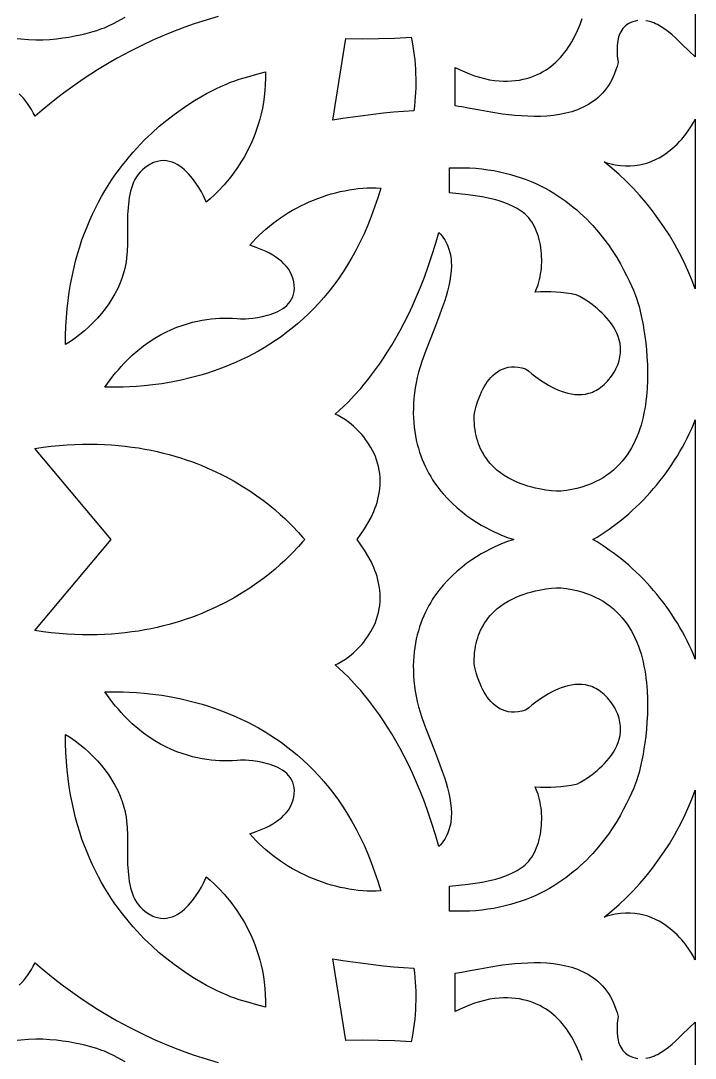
# Model space of a CAD drawing. Extents: x -270 to 270, y -847 to 847.
# Drawn here: x 9.7 to 67.5, y 22.6 to 111.6 of the extents above; entities that cross this region are included whole.
import ezdxf

# ---------------------------------------------------------------- set-up
doc = ezdxf.new("R2010")
doc.units = 0
doc.layers.add('LAYER_1', color=18, linetype='CONTINUOUS')

msp = doc.modelspace()

# ---------------------------------------------------------------- linework, layer by layer
at = {"layer": 'LAYER_1'}
for points in [[(67.5, 127.194), (67.5, 108.468), (66.95, 108.992), (66.386, 109.548), (65.806, 110.103), (65.508, 110.367), (65.206, 110.618), (64.898, 110.851), (64.585, 111.06), (64.265, 111.243), (64.103, 111.322), (63.939, 111.393), (63.774, 111.455), (63.607, 111.507), (63.438, 111.549), (63.268, 111.581)], [(9.35, 110.056), (9.673, 110.018), (10.312, 109.967), (10.939, 109.946), (11.552, 109.952), (12.146, 109.981), (12.719, 110.031), (13.267, 110.098), (13.789, 110.178), (14.28, 110.268), (14.737, 110.365), (15.158, 110.465), (15.54, 110.566), (16.172, 110.753), (16.609, 110.899), (16.828, 110.979), (16.995, 111.047), (17.179, 111.131), (17.596, 111.343), (18.595, 111.884)], [(26.581, 111.945), (25.278, 111.55), (24.535, 111.305), (23.736, 111.024), (22.882, 110.703), (21.978, 110.338), (21.027, 109.925), (20.031, 109.46), (19.518, 109.207), (18.996, 108.939), (18.463, 108.656), (17.922, 108.358), (17.373, 108.044), (16.815, 107.713), (16.249, 107.365), (15.676, 107), (15.096, 106.618), (14.51, 106.216), (13.917, 105.796), (13.319, 105.356), (12.716, 104.897), (12.107, 104.417), (11.494, 103.916), (10.877, 103.394), (10.725, 103.688), (10.567, 103.965), (10.403, 104.228), (10.234, 104.475), (10.06, 104.707), (9.881, 104.925), (9.698, 105.129), (9.51, 105.319)], [(62.568, 111.588), (62.35, 111.55), (62.15, 111.496), (61.968, 111.428), (61.802, 111.346), (61.652, 111.252), (61.517, 111.147), (61.396, 111.032), (61.288, 110.908), (61.193, 110.775), (61.111, 110.636), (61.039, 110.491), (60.979, 110.341), (60.928, 110.187), (60.887, 110.031), (60.828, 109.714), (60.797, 109.4), (60.789, 109.097), (60.797, 108.813), (60.815, 108.557), (60.86, 108.163), (60.875, 108.042), (60.878, 107.984), (60.791, 107.662), (60.693, 107.354), (60.584, 107.061), (60.464, 106.781), (60.334, 106.515), (60.195, 106.262), (60.046, 106.022), (59.888, 105.794), (59.721, 105.579), (59.546, 105.377), (59.362, 105.185), (59.171, 105.006), (58.972, 104.837), (58.766, 104.68), (58.554, 104.533), (58.335, 104.396), (58.11, 104.269), (57.879, 104.153), (57.642, 104.045), (57.401, 103.947), (57.155, 103.858), (56.905, 103.777), (56.65, 103.704), (56.392, 103.64), (55.866, 103.534), (55.329, 103.456), (54.784, 103.404), (54.234, 103.377), (53.681, 103.37), (53.128, 103.383), (52.578, 103.413), (52.034, 103.457), (51.498, 103.514), (50.973, 103.58), (49.966, 103.733), (49.036, 103.897), (48.204, 104.054), (47.493, 104.185), (47.189, 104.236), (46.923, 104.272), (46.923, 107.568), (47.324, 107.375), (47.732, 107.191), (48.146, 107.019), (48.564, 106.864), (48.988, 106.726), (49.416, 106.61), (49.849, 106.519), (50.286, 106.456), (50.67, 106.421), (51.043, 106.404), (51.404, 106.403), (51.754, 106.418), (52.092, 106.448), (52.419, 106.494), (52.735, 106.554), (53.04, 106.628), (53.335, 106.716), (53.619, 106.817), (53.893, 106.93), (54.157, 107.054), (54.411, 107.191), (54.656, 107.338), (54.891, 107.495), (55.117, 107.663), (55.334, 107.839), (55.542, 108.025), (55.741, 108.218), (55.931, 108.42), (56.114, 108.629), (56.288, 108.844), (56.454, 109.066), (56.612, 109.293), (56.763, 109.525), (56.907, 109.762), (57.172, 110.248), (57.41, 110.747), (57.622, 111.253), (57.809, 111.764)], [(9.51, 28.89), (9.698, 29.08), (9.881, 29.284), (10.06, 29.502), (10.234, 29.734), (10.403, 29.981), (10.567, 30.244), (10.725, 30.521), (10.877, 30.815), (11.494, 30.293), (12.107, 29.792), (12.716, 29.312), (13.319, 28.853), (13.917, 28.413), (14.51, 27.993), (15.096, 27.591), (15.676, 27.209), (16.249, 26.844), (16.815, 26.496), (17.373, 26.165), (17.922, 25.851), (18.463, 25.553), (18.996, 25.27), (19.518, 25.002), (20.031, 24.749), (21.027, 24.284), (21.978, 23.871), (22.882, 23.506), (23.736, 23.185), (24.535, 22.904), (25.278, 22.659), (26.581, 22.264)], [(57.809, 22.445), (57.622, 22.956), (57.41, 23.462), (57.172, 23.961), (56.907, 24.447), (56.763, 24.684), (56.612, 24.916), (56.454, 25.143), (56.288, 25.365), (56.114, 25.58), (55.931, 25.789), (55.741, 25.991), (55.542, 26.184), (55.334, 26.37), (55.117, 26.546), (54.891, 26.714), (54.656, 26.871), (54.411, 27.018), (54.157, 27.155), (53.893, 27.279), (53.619, 27.392), (53.335, 27.493), (53.04, 27.581), (52.735, 27.655), (52.419, 27.715), (52.092, 27.761), (51.754, 27.791), (51.404, 27.806), (51.043, 27.805), (50.67, 27.788), (50.286, 27.753), (49.849, 27.69), (49.416, 27.599), (48.988, 27.483), (48.564, 27.345), (48.146, 27.19), (47.732, 27.018), (47.324, 26.834), (46.923, 26.641), (46.923, 29.937), (47.493, 30.023), (48.204, 30.155), (49.036, 30.312), (49.966, 30.476), (50.461, 30.555), (50.973, 30.629), (51.498, 30.695), (52.034, 30.752), (52.578, 30.796), (53.128, 30.826), (53.681, 30.839), (54.234, 30.832), (54.784, 30.805), (55.329, 30.753), (55.866, 30.675), (56.392, 30.569), (56.65, 30.505), (56.905, 30.432), (57.155, 30.351), (57.401, 30.262), (57.642, 30.164), (57.879, 30.056), (58.11, 29.94), (58.335, 29.813), (58.554, 29.676), (58.766, 29.529), (58.972, 29.372), (59.171, 29.203), (59.362, 29.024), (59.546, 28.832), (59.721, 28.63), (59.888, 28.414), (60.046, 28.187), (60.195, 27.947), (60.334, 27.694), (60.464, 27.428), (60.584, 27.148), (60.693, 26.855), (60.791, 26.547), (60.878, 26.225), (60.86, 26.046), (60.815, 25.652), (60.797, 25.396), (60.789, 25.112), (60.797, 24.809), (60.828, 24.495), (60.887, 24.178), (60.928, 24.022), (60.979, 23.868), (61.039, 23.718), (61.111, 23.573), (61.193, 23.434), (61.288, 23.301), (61.396, 23.177), (61.517, 23.062), (61.652, 22.957), (61.802, 22.863), (61.968, 22.781), (62.15, 22.713), (62.35, 22.659), (62.568, 22.621)], [(63.268, 22.628), (63.438, 22.66), (63.607, 22.702), (63.774, 22.754), (63.939, 22.816), (64.103, 22.887), (64.265, 22.966), (64.585, 23.149), (64.898, 23.358), (65.206, 23.591), (65.508, 23.841), (65.806, 24.106), (66.386, 24.661), (66.95, 25.217), (67.5, 25.741), (67.5, 7.015)], [(18.595, 22.325), (17.596, 22.866), (17.179, 23.078), (16.995, 23.162), (16.828, 23.23), (16.609, 23.309), (16.172, 23.456), (15.54, 23.643), (15.158, 23.744), (14.737, 23.844), (14.28, 23.941), (13.789, 24.031), (13.267, 24.111), (12.719, 24.178), (12.146, 24.227), (11.552, 24.257), (10.939, 24.263), (10.312, 24.242), (9.673, 24.191), (9.35, 24.153)]]:
    msp.add_lwpolyline(points, dxfattribs=at)
for points in [[(43.214, 109.775), (43.283, 109.386), (43.343, 108.996), (43.395, 108.604), (43.438, 108.21), (43.474, 107.815), (43.5, 107.419), (43.519, 107.023), (43.529, 106.626), (43.53, 106.229), (43.524, 105.833), (43.508, 105.437), (43.485, 105.041), (43.453, 104.647), (43.412, 104.255), (43.363, 103.864), (42.491, 103.801), (41.62, 103.726), (40.75, 103.64), (39.881, 103.542), (39.013, 103.434), (38.146, 103.314), (37.281, 103.183), (36.418, 103.04), (37.547, 110.043), (38.945, 110.028), (40.343, 110.043), (41.741, 110.087), (43.137, 110.161)], [(30.641, 106.651), (30.625, 106.11), (30.59, 105.581), (30.535, 105.066), (30.464, 104.563), (30.375, 104.073), (30.271, 103.596), (30.153, 103.132), (30.021, 102.681), (29.876, 102.243), (29.72, 101.818), (29.554, 101.407), (29.378, 101.008), (29.193, 100.623), (29.001, 100.252), (28.802, 99.894), (28.598, 99.549), (28.389, 99.218), (28.177, 98.9), (27.962, 98.596), (27.746, 98.305), (27.529, 98.028), (27.098, 97.516), (26.678, 97.059), (26.275, 96.658), (25.898, 96.313), (25.556, 96.024), (25.523, 96.117), (25.442, 96.305), (25.315, 96.572), (25.143, 96.898), (24.929, 97.267), (24.675, 97.661), (24.532, 97.861), (24.381, 98.06), (24.22, 98.257), (24.05, 98.448), (23.871, 98.632), (23.684, 98.806), (23.488, 98.968), (23.285, 99.117), (23.073, 99.248), (22.854, 99.361), (22.627, 99.453), (22.393, 99.522), (22.153, 99.565), (21.905, 99.581), (21.651, 99.566), (21.391, 99.52), (21.258, 99.484), (21.125, 99.439), (20.989, 99.385), (20.852, 99.321), (20.714, 99.248), (20.575, 99.165), (20.292, 98.967), (20.083, 98.791), (19.895, 98.603), (19.726, 98.401), (19.575, 98.188), (19.443, 97.963), (19.326, 97.727), (19.225, 97.482), (19.138, 97.227), (19.064, 96.963), (19.002, 96.692), (18.951, 96.413), (18.91, 96.128), (18.853, 95.54), (18.822, 94.933), (18.807, 93.686), (18.805, 93.057), (18.795, 92.43), (18.769, 91.812), (18.718, 91.208), (18.68, 90.913), (18.633, 90.623), (18.575, 90.339), (18.505, 90.063), (18.355, 89.577), (18.175, 89.101), (17.967, 88.633), (17.734, 88.176), (17.476, 87.731), (17.195, 87.297), (16.893, 86.876), (16.571, 86.47), (16.232, 86.077), (15.876, 85.701), (15.505, 85.34), (15.121, 84.997), (14.726, 84.672), (14.321, 84.366), (13.907, 84.079), (13.487, 83.814), (13.495, 84.603), (13.521, 85.376), (13.566, 86.131), (13.629, 86.87), (13.71, 87.591), (13.807, 88.296), (13.92, 88.985), (14.049, 89.657), (14.192, 90.313), (14.35, 90.953), (14.522, 91.578), (14.707, 92.187), (14.905, 92.78), (15.114, 93.358), (15.335, 93.92), (15.566, 94.468), (15.808, 95.001), (16.059, 95.519), (16.319, 96.023), (16.588, 96.513), (16.864, 96.988), (17.148, 97.449), (17.438, 97.896), (17.734, 98.33), (18.035, 98.75), (18.342, 99.157), (18.652, 99.55), (18.966, 99.931), (19.284, 100.298), (19.603, 100.653), (19.924, 100.995), (20.247, 101.325), (20.57, 101.643), (20.893, 101.948), (21.538, 102.524), (22.175, 103.053), (22.8, 103.536), (23.409, 103.977), (23.996, 104.374), (24.557, 104.73), (25.088, 105.047), (25.583, 105.325), (26.037, 105.565), (26.446, 105.769), (26.805, 105.939), (27.355, 106.179), (27.647, 106.296), (28.014, 106.431), (28.385, 106.554), (29.133, 106.778), (29.886, 106.988), (30.637, 107.205)], [(67.5, 88.586), (67.199, 89.378), (66.869, 90.161), (66.512, 90.934), (66.126, 91.696), (65.714, 92.445), (65.277, 93.18), (64.814, 93.899), (64.328, 94.602), (63.819, 95.287), (63.287, 95.953), (62.735, 96.598), (62.162, 97.222), (61.57, 97.822), (60.96, 98.398), (60.332, 98.949), (59.688, 99.473), (59.929, 99.399), (60.167, 99.336), (60.629, 99.236), (61.076, 99.172), (61.508, 99.141), (61.924, 99.141), (62.325, 99.169), (62.71, 99.225), (63.08, 99.305), (63.434, 99.408), (63.774, 99.532), (64.098, 99.674), (64.407, 99.832), (64.701, 100.004), (64.98, 100.188), (65.244, 100.382), (65.494, 100.584), (65.728, 100.792), (65.948, 101.003), (66.152, 101.216), (66.343, 101.428), (66.679, 101.841), (66.957, 102.227), (67.178, 102.567), (67.341, 102.846), (67.5, 103.151)], [(47.57, 98.978), (48.127, 98.96), (48.671, 98.924), (49.201, 98.873), (49.72, 98.807), (50.225, 98.726), (50.719, 98.631), (51.2, 98.522), (51.669, 98.4), (52.126, 98.265), (52.571, 98.118), (53.005, 97.959), (53.427, 97.79), (53.837, 97.61), (54.237, 97.42), (54.625, 97.221), (55.002, 97.013), (55.368, 96.796), (55.723, 96.572), (56.068, 96.34), (56.402, 96.102), (56.726, 95.857), (57.039, 95.607), (57.343, 95.352), (57.636, 95.092), (57.92, 94.828), (58.193, 94.56), (58.458, 94.289), (58.712, 94.016), (59.194, 93.465), (59.639, 92.91), (60.05, 92.356), (60.426, 91.807), (60.769, 91.268), (61.079, 90.742), (61.359, 90.234), (61.609, 89.748), (61.83, 89.289), (62.024, 88.86), (62.19, 88.466), (62.447, 87.801), (62.609, 87.328), (62.686, 87.08), (62.752, 86.823), (62.873, 86.285), (63.024, 85.505), (63.102, 85.036), (63.177, 84.522), (63.248, 83.967), (63.309, 83.377), (63.359, 82.755), (63.393, 82.107), (63.409, 81.438), (63.404, 80.753), (63.374, 80.057), (63.316, 79.354), (63.275, 79.002), (63.227, 78.65), (63.17, 78.299), (63.103, 77.949), (63.028, 77.602), (62.942, 77.257), (62.847, 76.915), (62.74, 76.578), (62.623, 76.245), (62.495, 75.917), (62.354, 75.595), (62.202, 75.279), (62.037, 74.97), (61.858, 74.669), (61.667, 74.376), (61.462, 74.092), (61.242, 73.818), (61.008, 73.553), (60.759, 73.299), (60.495, 73.057), (60.214, 72.826), (59.918, 72.608), (59.605, 72.403), (59.275, 72.212), (58.927, 72.036), (58.562, 71.874), (58.179, 71.728), (57.777, 71.598), (57.356, 71.485), (56.915, 71.389), (56.455, 71.311), (55.975, 71.253), (55.839, 71.249), (55.563, 71.257), (55.169, 71.285), (54.676, 71.342), (54.4, 71.385), (54.106, 71.438), (53.798, 71.504), (53.478, 71.582), (53.149, 71.675), (52.814, 71.782), (52.474, 71.907), (52.132, 72.049), (51.792, 72.209), (51.455, 72.39), (51.124, 72.591), (50.802, 72.815), (50.491, 73.062), (50.193, 73.333), (49.912, 73.63), (49.778, 73.789), (49.65, 73.954), (49.527, 74.126), (49.409, 74.305), (49.297, 74.492), (49.192, 74.686), (49.093, 74.887), (49.002, 75.096), (48.917, 75.313), (48.84, 75.538), (48.771, 75.771), (48.71, 76.012), (48.658, 76.262), (48.615, 76.52), (48.58, 76.787), (48.556, 77.062), (48.541, 77.347), (48.536, 77.641), (48.546, 77.733), (48.579, 77.923), (48.636, 78.193), (48.722, 78.528), (48.838, 78.912), (48.988, 79.329), (49.076, 79.544), (49.174, 79.762), (49.282, 79.98), (49.399, 80.195), (49.528, 80.407), (49.667, 80.613), (49.817, 80.811), (49.979, 80.999), (50.152, 81.175), (50.338, 81.337), (50.537, 81.482), (50.748, 81.61), (50.973, 81.718), (51.211, 81.804), (51.464, 81.865), (51.73, 81.901), (52.012, 81.908), (52.308, 81.885), (52.62, 81.83), (52.948, 81.741), (53.04, 81.679), (53.222, 81.532), (53.486, 81.319), (53.822, 81.061), (54.222, 80.774), (54.677, 80.479), (54.923, 80.333), (55.179, 80.193), (55.445, 80.06), (55.719, 79.936), (56, 79.825), (56.288, 79.728), (56.581, 79.647), (56.877, 79.585), (57.177, 79.545), (57.479, 79.528), (57.781, 79.538), (58.084, 79.576), (58.385, 79.644), (58.534, 79.691), (58.683, 79.746), (58.831, 79.81), (58.978, 79.883), (59.124, 79.966), (59.268, 80.058), (59.411, 80.161), (59.553, 80.274), (59.693, 80.397), (59.831, 80.532), (59.967, 80.677), (60.101, 80.834), (60.233, 81.003), (60.362, 81.185), (60.482, 81.367), (60.59, 81.549), (60.686, 81.729), (60.772, 81.907), (60.847, 82.084), (60.911, 82.259), (60.965, 82.432), (61.01, 82.604), (61.044, 82.773), (61.07, 82.941), (61.087, 83.107), (61.095, 83.271), (61.086, 83.594), (61.047, 83.908), (60.979, 84.213), (60.886, 84.509), (60.769, 84.796), (60.632, 85.074), (60.476, 85.342), (60.304, 85.599), (60.118, 85.845), (59.922, 86.081), (59.717, 86.305), (59.506, 86.518), (59.291, 86.719), (59.075, 86.907), (58.65, 87.245), (58.249, 87.53), (57.894, 87.758), (57.603, 87.928), (57.396, 88.035), (57.292, 88.079), (56.86, 88.166), (56.424, 88.233), (55.985, 88.283), (55.544, 88.316), (55.103, 88.335), (54.66, 88.34), (54.218, 88.335), (53.777, 88.32), (53.866, 88.522), (53.948, 88.732), (54.021, 88.949), (54.087, 89.173), (54.146, 89.402), (54.196, 89.637), (54.239, 89.876), (54.274, 90.118), (54.3, 90.364), (54.319, 90.612), (54.33, 90.861), (54.332, 91.112), (54.327, 91.362), (54.313, 91.612), (54.29, 91.862), (54.26, 92.109), (54.22, 92.354), (54.173, 92.595), (54.116, 92.833), (54.051, 93.066), (53.978, 93.295), (53.895, 93.517), (53.804, 93.732), (53.704, 93.941), (53.595, 94.141), (53.476, 94.332), (53.349, 94.515), (53.213, 94.687), (53.067, 94.849), (52.912, 94.999), (52.748, 95.137), (52.575, 95.262), (52.235, 95.473), (51.886, 95.661), (51.526, 95.828), (51.158, 95.975), (50.782, 96.105), (50.399, 96.219), (50.01, 96.318), (49.617, 96.404), (49.22, 96.479), (48.82, 96.545), (48.016, 96.652), (47.213, 96.74), (46.418, 96.821), (46.418, 98.965), (47.001, 98.98)], [(40.142, 97.251), (40.523, 97.237), (40.271, 96.398), (40.001, 95.587), (39.714, 94.803), (39.412, 94.046), (39.094, 93.316), (38.762, 92.611), (38.415, 91.932), (38.055, 91.278), (37.682, 90.649), (37.297, 90.043), (36.901, 89.462), (36.494, 88.903), (36.077, 88.368), (35.651, 87.854), (35.215, 87.362), (34.772, 86.892), (34.321, 86.442), (33.863, 86.013), (33.4, 85.603), (32.93, 85.213), (32.456, 84.842), (31.978, 84.49), (31.496, 84.155), (31.012, 83.838), (30.525, 83.538), (30.037, 83.255), (29.547, 82.988), (29.058, 82.736), (28.569, 82.5), (28.081, 82.278), (27.595, 82.071), (27.112, 81.877), (26.632, 81.697), (26.155, 81.53), (25.683, 81.375), (25.215, 81.232), (24.754, 81.1), (24.299, 80.979), (23.411, 80.769), (22.556, 80.597), (21.74, 80.46), (20.968, 80.353), (20.246, 80.273), (19.578, 80.217), (18.97, 80.18), (18.428, 80.159), (17.956, 80.15), (17.244, 80.153), (16.877, 80.159), (17.102, 80.483), (17.329, 80.795), (17.558, 81.096), (17.789, 81.385), (18.023, 81.663), (18.258, 81.93), (18.495, 82.187), (18.733, 82.432), (19.212, 82.893), (19.695, 83.314), (20.18, 83.697), (20.666, 84.044), (21.15, 84.357), (21.632, 84.636), (22.11, 84.885), (22.583, 85.104), (23.049, 85.296), (23.506, 85.462), (23.954, 85.605), (24.391, 85.724), (24.815, 85.823), (25.224, 85.904), (25.619, 85.967), (25.996, 86.015), (26.354, 86.049), (26.693, 86.071), (27.304, 86.086), (27.819, 86.074), (28.224, 86.05), (28.508, 86.026), (28.659, 86.016), (28.939, 86.027), (29.214, 86.045), (29.555, 86.079), (29.949, 86.134), (30.377, 86.214), (30.823, 86.324), (31.049, 86.392), (31.272, 86.47), (31.493, 86.558), (31.707, 86.656), (31.915, 86.766), (32.112, 86.888), (32.298, 87.022), (32.47, 87.17), (32.626, 87.331), (32.764, 87.507), (32.883, 87.698), (32.98, 87.905), (33.052, 88.128), (33.099, 88.367), (33.118, 88.625), (33.106, 88.9), (33.063, 89.195), (32.985, 89.508), (32.939, 89.649), (32.886, 89.786), (32.758, 90.047), (32.603, 90.295), (32.425, 90.527), (32.225, 90.746), (32.006, 90.951), (31.771, 91.142), (31.521, 91.321), (31.259, 91.487), (30.987, 91.64), (30.709, 91.782), (30.426, 91.913), (30.14, 92.032), (29.855, 92.14), (29.294, 92.326), (29.552, 92.619), (29.82, 92.905), (30.097, 93.184), (30.384, 93.455), (30.68, 93.718), (30.984, 93.973), (31.296, 94.22), (31.615, 94.458), (31.942, 94.689), (32.276, 94.91), (32.616, 95.123), (32.962, 95.327), (33.314, 95.521), (33.671, 95.706), (34.033, 95.882), (34.399, 96.048), (34.769, 96.204), (35.143, 96.35), (35.519, 96.486), (35.899, 96.611), (36.281, 96.726), (36.665, 96.83), (37.05, 96.923), (37.437, 97.005), (37.824, 97.075), (38.212, 97.134), (38.6, 97.182), (38.987, 97.217), (39.373, 97.241), (39.758, 97.252)], [(45.652, 93.27), (45.782, 93.11), (45.902, 92.947), (46.011, 92.78), (46.109, 92.61), (46.198, 92.437), (46.276, 92.26), (46.345, 92.08), (46.404, 91.897), (46.454, 91.712), (46.496, 91.523), (46.529, 91.331), (46.554, 91.137), (46.571, 90.94), (46.582, 90.539), (46.565, 90.128), (46.521, 89.708), (46.454, 89.281), (46.364, 88.846), (46.256, 88.404), (46.129, 87.956), (45.988, 87.503), (45.833, 87.045), (45.494, 86.119), (45.13, 85.183), (44.759, 84.243), (44.397, 83.303), (44.064, 82.371), (43.913, 81.909), (43.776, 81.451), (43.655, 80.997), (43.552, 80.549), (43.469, 80.107), (43.409, 79.671), (43.365, 79.222), (43.337, 78.783), (43.322, 78.354), (43.321, 77.935), (43.333, 77.526), (43.358, 77.127), (43.396, 76.737), (43.445, 76.356), (43.506, 75.985), (43.578, 75.623), (43.66, 75.271), (43.753, 74.927), (43.856, 74.592), (43.968, 74.267), (44.089, 73.95), (44.218, 73.641), (44.356, 73.342), (44.501, 73.05), (44.653, 72.767), (44.812, 72.493), (44.978, 72.226), (45.149, 71.968), (45.326, 71.718), (45.507, 71.475), (45.694, 71.241), (45.884, 71.014), (46.276, 70.582), (46.68, 70.18), (47.091, 69.807), (47.507, 69.462), (47.924, 69.145), (48.339, 68.853), (48.748, 68.587), (49.147, 68.346), (49.534, 68.129), (49.905, 67.935), (50.256, 67.764), (50.584, 67.614), (50.885, 67.485), (51.395, 67.286), (51.756, 67.162), (51.942, 67.104), (51.756, 67.047), (51.395, 66.923), (50.885, 66.724), (50.256, 66.445), (49.905, 66.274), (49.534, 66.08), (49.147, 65.863), (48.748, 65.622), (48.339, 65.356), (47.924, 65.064), (47.507, 64.747), (47.091, 64.402), (46.68, 64.029), (46.276, 63.627), (45.884, 63.195), (45.507, 62.734), (45.326, 62.491), (45.149, 62.241), (44.978, 61.983), (44.812, 61.716), (44.653, 61.442), (44.501, 61.159), (44.356, 60.867), (44.218, 60.568), (44.089, 60.259), (43.968, 59.942), (43.856, 59.617), (43.753, 59.282), (43.66, 58.938), (43.578, 58.586), (43.506, 58.224), (43.445, 57.853), (43.396, 57.472), (43.358, 57.082), (43.333, 56.683), (43.321, 56.274), (43.322, 55.855), (43.337, 55.426), (43.365, 54.987), (43.409, 54.538), (43.469, 54.102), (43.552, 53.66), (43.655, 53.212), (43.776, 52.758), (43.913, 52.3), (44.064, 51.838), (44.226, 51.373), (44.397, 50.906), (44.759, 49.966), (45.13, 49.026), (45.494, 48.09), (45.833, 47.164), (45.988, 46.706), (46.129, 46.253), (46.256, 45.805), (46.364, 45.363), (46.454, 44.928), (46.521, 44.501), (46.565, 44.081), (46.582, 43.67), (46.571, 43.269), (46.529, 42.878), (46.496, 42.686), (46.454, 42.497), (46.404, 42.312), (46.345, 42.129), (46.276, 41.949), (46.198, 41.772), (46.109, 41.599), (46.011, 41.429), (45.902, 41.262), (45.782, 41.099), (45.652, 40.939), (45.51, 40.784), (45.218, 41.797), (44.913, 42.771), (44.597, 43.706), (44.271, 44.602), (43.936, 45.459), (43.594, 46.279), (43.246, 47.062), (42.894, 47.809), (42.538, 48.52), (42.181, 49.196), (41.823, 49.837), (41.466, 50.444), (41.111, 51.018), (40.76, 51.559), (40.414, 52.067), (40.075, 52.544), (39.743, 52.99), (39.42, 53.405), (39.107, 53.791), (38.807, 54.147), (38.519, 54.475), (38.246, 54.774), (37.749, 55.291), (37.326, 55.702), (36.988, 56.012), (36.612, 56.35), (36.874, 56.471), (37.17, 56.637), (37.494, 56.847), (37.837, 57.102), (38.19, 57.398), (38.546, 57.736), (38.722, 57.919), (38.895, 58.113), (39.065, 58.317), (39.23, 58.529), (39.39, 58.752), (39.543, 58.983), (39.688, 59.224), (39.824, 59.474), (39.951, 59.732), (40.067, 59.999), (40.171, 60.275), (40.262, 60.559), (40.339, 60.851), (40.401, 61.152), (40.447, 61.46), (40.476, 61.776), (40.487, 62.1), (40.479, 62.431), (40.451, 62.77), (40.401, 63.116), (40.348, 63.388), (40.284, 63.659), (40.209, 63.926), (40.123, 64.192), (40.029, 64.454), (39.925, 64.713), (39.812, 64.97), (39.692, 65.222), (39.429, 65.717), (39.14, 66.197), (38.831, 66.66), (38.505, 67.104), (38.831, 67.549), (39.14, 68.012), (39.429, 68.492), (39.692, 68.987), (39.812, 69.239), (39.925, 69.496), (40.029, 69.755), (40.123, 70.017), (40.209, 70.282), (40.284, 70.55), (40.348, 70.821), (40.401, 71.093), (40.451, 71.439), (40.479, 71.778), (40.487, 72.109), (40.476, 72.433), (40.447, 72.749), (40.401, 73.057), (40.339, 73.357), (40.262, 73.65), (40.171, 73.934), (40.067, 74.21), (39.951, 74.477), (39.824, 74.735), (39.688, 74.985), (39.543, 75.226), (39.39, 75.457), (39.23, 75.679), (39.065, 75.892), (38.895, 76.096), (38.722, 76.29), (38.546, 76.473), (38.19, 76.811), (37.837, 77.107), (37.494, 77.362), (37.17, 77.572), (36.874, 77.738), (36.612, 77.858), (36.988, 78.197), (37.326, 78.507), (37.749, 78.918), (38.246, 79.435), (38.807, 80.062), (39.107, 80.418), (39.42, 80.804), (39.743, 81.219), (40.075, 81.665), (40.414, 82.142), (40.76, 82.65), (41.111, 83.191), (41.466, 83.765), (41.823, 84.372), (42.181, 85.013), (42.538, 85.689), (42.894, 86.4), (43.246, 87.146), (43.594, 87.93), (43.936, 88.75), (44.271, 89.607), (44.597, 90.503), (44.913, 91.438), (45.218, 92.412), (45.51, 93.425)], [(67.5, 56.857), (67.337, 57.253), (67.167, 57.646), (66.987, 58.036), (66.799, 58.423), (66.602, 58.807), (66.397, 59.187), (66.184, 59.563), (65.963, 59.935), (65.733, 60.303), (65.496, 60.667), (65.252, 61.026), (65, 61.379), (64.742, 61.728), (64.476, 62.072), (64.203, 62.41), (63.924, 62.742), (63.639, 63.068), (63.347, 63.389), (63.05, 63.702), (62.746, 64.01), (62.437, 64.31), (62.122, 64.603), (61.802, 64.89), (61.477, 65.168), (61.147, 65.439), (60.813, 65.703), (60.473, 65.958), (60.13, 66.204), (59.782, 66.443), (59.43, 66.672), (59.074, 66.893), (58.715, 67.104), (59.074, 67.316), (59.43, 67.537), (59.782, 67.766), (60.13, 68.004), (60.473, 68.251), (60.813, 68.506), (61.147, 68.77), (61.477, 69.041), (61.802, 69.319), (62.122, 69.606), (62.437, 69.899), (62.746, 70.199), (63.05, 70.507), (63.347, 70.82), (63.639, 71.14), (63.924, 71.467), (64.203, 71.799), (64.476, 72.137), (64.742, 72.481), (65, 72.829), (65.252, 73.183), (65.496, 73.542), (65.733, 73.906), (65.963, 74.274), (66.184, 74.646), (66.397, 75.022), (66.602, 75.402), (66.799, 75.786), (66.987, 76.173), (67.167, 76.563), (67.337, 76.956), (67.5, 77.352)], [(16.219, 75.268), (16.836, 75.246), (17.442, 75.211), (18.036, 75.163), (18.619, 75.104), (19.191, 75.032), (19.751, 74.949), (20.3, 74.856), (20.838, 74.753), (21.365, 74.639), (21.881, 74.517), (22.386, 74.386), (22.879, 74.246), (23.361, 74.099), (23.833, 73.944), (24.293, 73.783), (24.742, 73.615), (25.181, 73.441), (25.608, 73.261), (26.025, 73.077), (26.43, 72.888), (26.825, 72.695), (27.209, 72.499), (27.945, 72.097), (28.637, 71.687), (29.287, 71.272), (29.894, 70.857), (30.459, 70.444), (30.982, 70.038), (31.463, 69.642), (31.903, 69.261), (32.3, 68.898), (32.657, 68.557), (32.973, 68.242), (33.482, 67.704), (33.83, 67.315), (34.018, 67.104), (33.83, 66.894), (33.482, 66.505), (32.973, 65.967), (32.657, 65.652), (32.3, 65.311), (31.903, 64.948), (31.463, 64.566), (30.982, 64.171), (30.459, 63.765), (29.894, 63.352), (29.287, 62.937), (28.637, 62.522), (27.945, 62.112), (27.209, 61.71), (26.43, 61.321), (26.025, 61.132), (25.608, 60.948), (25.181, 60.768), (24.742, 60.594), (24.293, 60.426), (23.833, 60.265), (23.361, 60.11), (22.879, 59.963), (22.386, 59.823), (21.881, 59.692), (21.365, 59.569), (20.838, 59.456), (20.3, 59.353), (19.751, 59.259), (19.191, 59.177), (18.619, 59.105), (18.036, 59.046), (17.442, 58.998), (16.836, 58.963), (16.219, 58.941), (15.59, 58.932), (14.95, 58.938), (14.299, 58.958), (13.636, 58.993), (12.962, 59.043), (12.276, 59.109), (11.578, 59.192), (10.869, 59.291), (17.419, 67.104), (10.869, 74.918), (11.578, 75.017), (12.276, 75.1), (12.962, 75.166), (13.636, 75.216), (14.299, 75.251), (14.95, 75.271), (15.59, 75.277)], [(55.975, 62.956), (56.455, 62.897), (56.915, 62.82), (57.356, 62.724), (57.777, 62.611), (58.179, 62.481), (58.562, 62.335), (58.927, 62.173), (59.275, 61.997), (59.605, 61.806), (59.918, 61.601), (60.214, 61.383), (60.495, 61.152), (60.759, 60.91), (61.008, 60.656), (61.242, 60.391), (61.462, 60.117), (61.667, 59.833), (61.858, 59.54), (62.037, 59.239), (62.202, 58.93), (62.354, 58.614), (62.495, 58.292), (62.623, 57.964), (62.74, 57.631), (62.847, 57.294), (62.942, 56.952), (63.028, 56.607), (63.103, 56.26), (63.17, 55.91), (63.227, 55.559), (63.275, 55.207), (63.316, 54.855), (63.374, 54.152), (63.404, 53.456), (63.409, 52.771), (63.393, 52.102), (63.359, 51.454), (63.309, 50.832), (63.248, 50.242), (63.177, 49.687), (63.102, 49.173), (63.024, 48.704), (62.873, 47.924), (62.752, 47.386), (62.686, 47.129), (62.609, 46.881), (62.447, 46.408), (62.19, 45.743), (62.024, 45.349), (61.83, 44.92), (61.609, 44.461), (61.359, 43.975), (61.079, 43.467), (60.769, 42.941), (60.426, 42.402), (60.05, 41.853), (59.639, 41.299), (59.194, 40.744), (58.712, 40.193), (58.458, 39.919), (58.193, 39.649), (57.92, 39.381), (57.636, 39.117), (57.343, 38.857), (57.039, 38.602), (56.726, 38.352), (56.402, 38.107), (56.068, 37.869), (55.723, 37.637), (55.368, 37.413), (55.002, 37.196), (54.625, 36.988), (54.237, 36.789), (53.837, 36.599), (53.427, 36.419), (53.005, 36.25), (52.571, 36.091), (52.126, 35.944), (51.669, 35.809), (51.2, 35.687), (50.719, 35.578), (50.225, 35.483), (49.72, 35.402), (49.201, 35.336), (48.671, 35.285), (48.127, 35.249), (47.57, 35.231), (47.001, 35.229), (46.418, 35.244), (46.418, 37.388), (47.213, 37.469), (48.016, 37.557), (48.82, 37.664), (49.22, 37.73), (49.617, 37.805), (50.01, 37.891), (50.399, 37.99), (50.782, 38.104), (51.158, 38.234), (51.526, 38.381), (51.886, 38.548), (52.235, 38.736), (52.575, 38.947), (52.748, 39.072), (52.912, 39.21), (53.067, 39.36), (53.213, 39.522), (53.349, 39.694), (53.476, 39.877), (53.595, 40.068), (53.704, 40.268), (53.804, 40.477), (53.895, 40.692), (53.978, 40.914), (54.051, 41.142), (54.116, 41.376), (54.173, 41.614), (54.22, 41.855), (54.26, 42.1), (54.29, 42.347), (54.313, 42.597), (54.327, 42.847), (54.332, 43.097), (54.33, 43.348), (54.319, 43.597), (54.3, 43.845), (54.274, 44.091), (54.239, 44.333), (54.196, 44.572), (54.146, 44.806), (54.087, 45.036), (54.021, 45.26), (53.948, 45.477), (53.866, 45.687), (53.777, 45.889), (54.218, 45.874), (54.66, 45.869), (55.103, 45.874), (55.544, 45.893), (55.985, 45.926), (56.424, 45.976), (56.86, 46.043), (57.292, 46.13), (57.396, 46.173), (57.603, 46.281), (57.894, 46.451), (58.249, 46.679), (58.65, 46.964), (59.075, 47.302), (59.291, 47.49), (59.506, 47.691), (59.717, 47.903), (59.922, 48.128), (60.118, 48.363), (60.304, 48.61), (60.476, 48.867), (60.632, 49.135), (60.769, 49.413), (60.886, 49.7), (60.979, 49.996), (61.047, 50.301), (61.086, 50.615), (61.095, 50.938), (61.087, 51.102), (61.07, 51.268), (61.044, 51.435), (61.01, 51.605), (60.965, 51.777), (60.911, 51.95), (60.847, 52.125), (60.772, 52.302), (60.686, 52.48), (60.59, 52.66), (60.482, 52.841), (60.362, 53.024), (60.233, 53.206), (60.101, 53.375), (59.967, 53.532), (59.831, 53.677), (59.693, 53.812), (59.553, 53.935), (59.411, 54.048), (59.268, 54.151), (59.124, 54.243), (58.978, 54.326), (58.831, 54.399), (58.683, 54.463), (58.534, 54.518), (58.385, 54.565), (58.084, 54.633), (57.781, 54.671), (57.479, 54.681), (57.177, 54.664), (56.877, 54.624), (56.581, 54.562), (56.288, 54.481), (56, 54.384), (55.719, 54.272), (55.445, 54.149), (55.179, 54.016), (54.923, 53.876), (54.677, 53.73), (54.222, 53.435), (53.822, 53.148), (53.486, 52.889), (53.222, 52.677), (53.04, 52.53), (52.948, 52.468), (52.62, 52.379), (52.308, 52.324), (52.012, 52.301), (51.73, 52.308), (51.464, 52.344), (51.211, 52.405), (50.973, 52.491), (50.748, 52.599), (50.537, 52.727), (50.338, 52.872), (50.152, 53.034), (49.979, 53.21), (49.817, 53.398), (49.667, 53.596), (49.528, 53.802), (49.399, 54.014), (49.282, 54.229), (49.174, 54.447), (49.076, 54.665), (48.988, 54.88), (48.838, 55.297), (48.722, 55.681), (48.636, 56.016), (48.579, 56.286), (48.546, 56.476), (48.536, 56.568), (48.541, 56.862), (48.556, 57.146), (48.58, 57.422), (48.615, 57.689), (48.658, 57.947), (48.71, 58.197), (48.771, 58.438), (48.84, 58.671), (48.917, 58.896), (49.002, 59.113), (49.093, 59.322), (49.192, 59.523), (49.297, 59.717), (49.409, 59.904), (49.527, 60.083), (49.65, 60.255), (49.778, 60.42), (49.912, 60.579), (50.193, 60.876), (50.491, 61.147), (50.802, 61.394), (51.124, 61.618), (51.455, 61.819), (51.792, 62), (52.132, 62.16), (52.474, 62.302), (52.814, 62.426), (53.149, 62.534), (53.478, 62.627), (53.798, 62.705), (54.106, 62.771), (54.4, 62.824), (54.676, 62.867), (55.169, 62.924), (55.563, 62.952), (55.839, 62.96)], [(18.428, 54.05), (18.97, 54.029), (19.578, 53.992), (20.246, 53.936), (20.968, 53.856), (21.74, 53.749), (22.556, 53.612), (23.411, 53.44), (24.299, 53.23), (24.754, 53.109), (25.215, 52.977), (25.683, 52.834), (26.155, 52.679), (26.632, 52.512), (27.112, 52.332), (27.595, 52.138), (28.081, 51.931), (28.569, 51.709), (29.058, 51.473), (29.547, 51.221), (30.037, 50.954), (30.525, 50.671), (31.012, 50.371), (31.496, 50.054), (31.978, 49.719), (32.456, 49.367), (32.93, 48.996), (33.4, 48.606), (33.863, 48.196), (34.321, 47.767), (34.772, 47.317), (35.215, 46.847), (35.651, 46.355), (36.077, 45.841), (36.494, 45.306), (36.901, 44.747), (37.297, 44.166), (37.682, 43.56), (38.055, 42.931), (38.415, 42.277), (38.762, 41.598), (39.094, 40.893), (39.412, 40.163), (39.714, 39.406), (40.001, 38.622), (40.271, 37.811), (40.523, 36.972), (40.142, 36.958), (39.758, 36.957), (39.373, 36.968), (38.987, 36.992), (38.6, 37.027), (38.212, 37.075), (37.824, 37.134), (37.437, 37.204), (37.05, 37.286), (36.665, 37.379), (36.281, 37.483), (35.899, 37.598), (35.519, 37.723), (35.143, 37.859), (34.769, 38.005), (34.399, 38.161), (34.033, 38.327), (33.671, 38.503), (33.314, 38.688), (32.962, 38.882), (32.616, 39.086), (32.276, 39.299), (31.942, 39.52), (31.615, 39.751), (31.296, 39.989), (30.984, 40.236), (30.68, 40.491), (30.384, 40.754), (30.097, 41.025), (29.82, 41.304), (29.552, 41.589), (29.294, 41.883), (29.855, 42.069), (30.14, 42.177), (30.426, 42.296), (30.709, 42.427), (30.987, 42.569), (31.259, 42.722), (31.521, 42.888), (31.771, 43.067), (32.006, 43.258), (32.225, 43.463), (32.425, 43.682), (32.603, 43.914), (32.758, 44.161), (32.886, 44.423), (32.939, 44.56), (32.985, 44.701), (33.063, 45.014), (33.106, 45.309), (33.118, 45.584), (33.099, 45.842), (33.052, 46.081), (32.98, 46.304), (32.883, 46.511), (32.764, 46.702), (32.626, 46.878), (32.47, 47.039), (32.298, 47.187), (32.112, 47.321), (31.915, 47.443), (31.707, 47.553), (31.493, 47.651), (31.272, 47.739), (31.049, 47.817), (30.823, 47.885), (30.377, 47.995), (29.949, 48.075), (29.555, 48.13), (29.214, 48.164), (28.939, 48.182), (28.659, 48.193), (28.508, 48.183), (28.224, 48.159), (27.819, 48.134), (27.304, 48.123), (26.693, 48.138), (26.354, 48.16), (25.996, 48.194), (25.619, 48.242), (25.224, 48.305), (24.815, 48.386), (24.391, 48.485), (23.954, 48.604), (23.506, 48.746), (23.049, 48.913), (22.583, 49.105), (22.11, 49.324), (21.632, 49.573), (21.15, 49.852), (20.666, 50.165), (20.18, 50.512), (19.695, 50.895), (19.212, 51.316), (18.733, 51.776), (18.495, 52.022), (18.258, 52.279), (18.023, 52.546), (17.789, 52.824), (17.558, 53.113), (17.329, 53.414), (17.102, 53.726), (16.877, 54.05), (17.244, 54.056), (17.956, 54.059)], [(13.907, 50.13), (14.321, 49.843), (14.726, 49.537), (15.121, 49.212), (15.505, 48.869), (15.876, 48.508), (16.232, 48.132), (16.571, 47.739), (16.893, 47.333), (17.195, 46.912), (17.476, 46.478), (17.734, 46.033), (17.967, 45.576), (18.175, 45.108), (18.355, 44.632), (18.505, 44.146), (18.575, 43.87), (18.633, 43.586), (18.68, 43.296), (18.718, 43.001), (18.769, 42.397), (18.795, 41.779), (18.805, 41.152), (18.807, 40.523), (18.822, 39.276), (18.853, 38.669), (18.91, 38.081), (18.951, 37.796), (19.002, 37.517), (19.064, 37.246), (19.138, 36.982), (19.225, 36.727), (19.326, 36.482), (19.443, 36.246), (19.575, 36.021), (19.726, 35.808), (19.895, 35.606), (20.083, 35.418), (20.292, 35.242), (20.575, 35.044), (20.714, 34.961), (20.852, 34.888), (20.989, 34.824), (21.125, 34.77), (21.258, 34.725), (21.391, 34.689), (21.651, 34.643), (21.905, 34.628), (22.153, 34.644), (22.393, 34.687), (22.627, 34.756), (22.854, 34.848), (23.073, 34.961), (23.285, 35.092), (23.488, 35.24), (23.684, 35.403), (23.871, 35.577), (24.05, 35.761), (24.22, 35.952), (24.381, 36.149), (24.532, 36.348), (24.675, 36.548), (24.929, 36.941), (25.143, 37.311), (25.315, 37.637), (25.442, 37.904), (25.523, 38.092), (25.556, 38.185), (25.898, 37.896), (26.275, 37.551), (26.678, 37.15), (27.098, 36.693), (27.529, 36.181), (27.746, 35.904), (27.962, 35.613), (28.177, 35.309), (28.389, 34.991), (28.598, 34.66), (28.802, 34.315), (29.001, 33.957), (29.193, 33.586), (29.378, 33.201), (29.554, 32.802), (29.72, 32.391), (29.876, 31.966), (30.021, 31.528), (30.153, 31.077), (30.271, 30.613), (30.375, 30.136), (30.464, 29.646), (30.535, 29.143), (30.59, 28.627), (30.625, 28.099), (30.641, 27.558), (30.637, 27.004), (29.886, 27.221), (29.133, 27.431), (28.385, 27.655), (28.014, 27.778), (27.647, 27.913), (27.355, 28.03), (26.805, 28.27), (26.446, 28.44), (26.037, 28.644), (25.583, 28.884), (25.088, 29.162), (24.557, 29.479), (23.996, 29.835), (23.409, 30.232), (22.8, 30.673), (22.175, 31.156), (21.538, 31.685), (20.893, 32.261), (20.57, 32.566), (20.247, 32.884), (19.924, 33.214), (19.603, 33.556), (19.284, 33.911), (18.966, 34.278), (18.652, 34.659), (18.342, 35.052), (18.035, 35.459), (17.734, 35.879), (17.438, 36.313), (17.148, 36.76), (16.864, 37.221), (16.588, 37.696), (16.319, 38.186), (16.059, 38.689), (15.808, 39.208), (15.566, 39.741), (15.335, 40.288), (15.114, 40.851), (14.905, 41.429), (14.707, 42.022), (14.522, 42.631), (14.35, 43.256), (14.192, 43.896), (14.049, 44.552), (13.92, 45.224), (13.807, 45.913), (13.71, 46.618), (13.629, 47.339), (13.566, 48.078), (13.521, 48.833), (13.495, 49.606), (13.487, 50.395)], [(67.5, 31.058), (67.448, 31.163), (67.341, 31.363), (67.178, 31.642), (66.957, 31.982), (66.679, 32.368), (66.518, 32.572), (66.343, 32.781), (66.152, 32.993), (65.948, 33.206), (65.728, 33.417), (65.494, 33.625), (65.244, 33.827), (64.98, 34.021), (64.701, 34.205), (64.407, 34.377), (64.098, 34.535), (63.774, 34.677), (63.434, 34.801), (63.08, 34.903), (62.71, 34.984), (62.325, 35.04), (61.924, 35.068), (61.508, 35.068), (61.076, 35.037), (60.629, 34.973), (60.4, 34.928), (60.167, 34.873), (59.929, 34.81), (59.688, 34.736), (60.332, 35.26), (60.96, 35.811), (61.57, 36.387), (62.162, 36.987), (62.735, 37.611), (63.287, 38.256), (63.819, 38.922), (64.328, 39.607), (64.814, 40.31), (65.277, 41.029), (65.714, 41.764), (66.126, 42.513), (66.512, 43.275), (66.869, 44.048), (67.199, 44.831), (67.5, 45.623)], [(37.281, 31.026), (38.146, 30.895), (39.013, 30.775), (39.881, 30.667), (40.75, 30.569), (41.62, 30.483), (42.491, 30.408), (43.363, 30.345), (43.412, 29.954), (43.453, 29.562), (43.485, 29.168), (43.508, 28.772), (43.524, 28.376), (43.53, 27.98), (43.529, 27.583), (43.519, 27.186), (43.5, 26.79), (43.474, 26.394), (43.438, 25.999), (43.395, 25.605), (43.343, 25.213), (43.283, 24.823), (43.214, 24.434), (43.137, 24.048), (41.741, 24.122), (40.343, 24.166), (38.945, 24.181), (37.547, 24.166), (36.418, 31.169)]]:
    msp.add_lwpolyline(points, close=True, dxfattribs=at)

doc.saveas('drawing.dxf')
